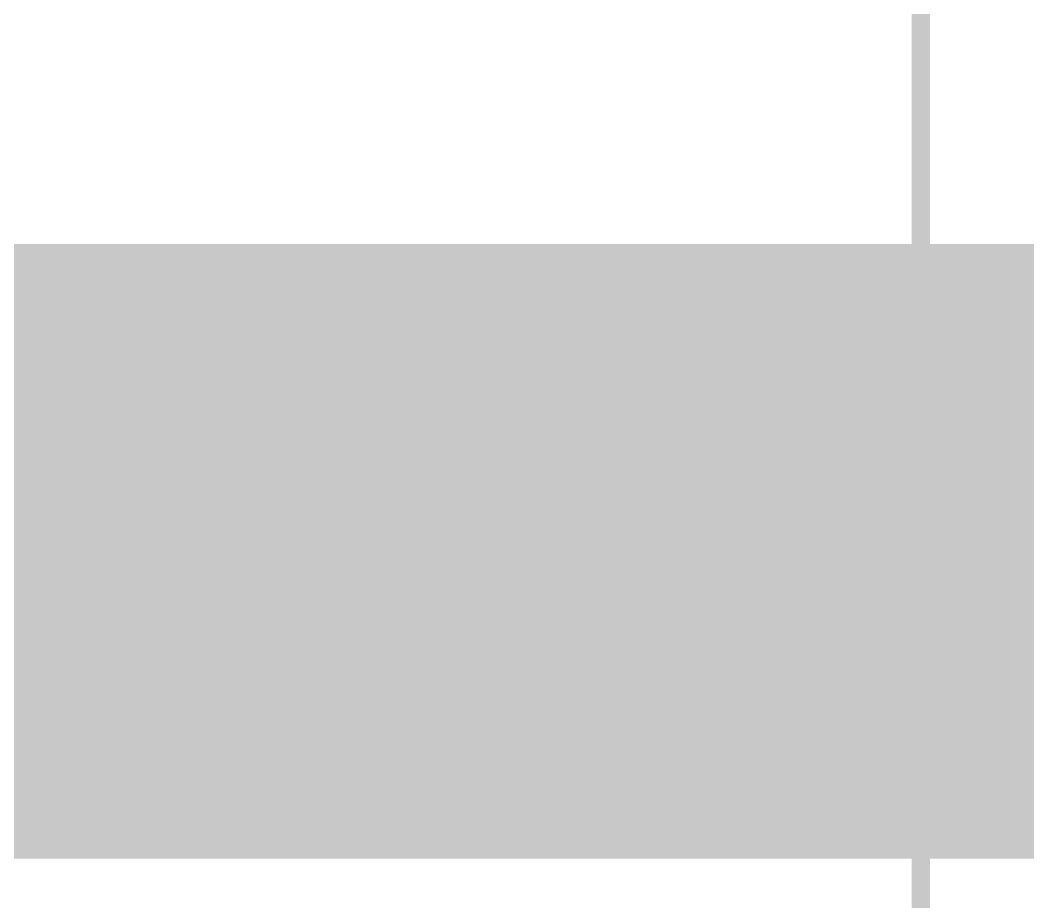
# Model space of a CAD drawing. Extents: x -20 to 155, y -92 to 168.
# Drawn here: x 30.97 to 39.3, y 33.81 to 41.09 of the extents above; entities that cross this region are included whole.
import ezdxf

# ---------------------------------------------------------------- set-up
doc = ezdxf.new("R2010")
doc.units = 0
doc.header["$MEASUREMENT"] = 0
doc.layers.get('0').update_dxf_attribs({"linetype": 'CONTINUOUS'})
for name, color, linetype in [('25-334-1_BOT', 7, 'CONTINUOUS'), ('25-334-1_DRD', 7, 'CONTINUOUS'), ('25-334-1_DRL', 2, 'CONTINUOUS'), ('25-334-1_IN1', 4, 'CONTINUOUS'), ('25-334-1_IN2', 3, 'CONTINUOUS'), ('25-334-1_SST', 11, 'CONTINUOUS'), ('25-334-1_TOP', 13, 'CONTINUOUS'), ('THRUHOLE_TAP', 7, 'CONTINUOUS')]:
    doc.layers.add(name, color=color, linetype=linetype)

# ---------------------------------------------------------------- blocks, each defined once
blk = doc.blocks.new('ROUND_33')
at = {"const_width": 0.7493}
blk.add_lwpolyline([(-0.37465, 0, 1), (0.37465, 0, 1)], format="xyb", close=True, dxfattribs=at)
blk = doc.blocks.new('ROUND_32')
at = {"const_width": 0.35052}
blk.add_lwpolyline([(-0.17526, 0, 1), (0.17526, 0, 1)], format="xyb", close=True, dxfattribs=at)

msp = doc.modelspace()

# ---------------------------------------------------------------- linework, layer by layer
at = {"layer": '25-334-1_BOT', "const_width": 0.254}
for points in [[(59.309, 39.116), (25.527, 39.116), (25.527, 34.29)], [(31.0134, 39.116), (31.0134, 34.29)], [(31.242, 39.116), (31.242, 34.29)], [(31.4706, 39.116), (31.4706, 34.29)], [(31.6992, 39.116), (31.6992, 34.29)], [(31.9278, 39.116), (31.9278, 34.29)], [(32.1564, 39.116), (32.1564, 34.29)], [(32.385, 39.116), (32.385, 34.29)], [(32.6136, 39.116), (32.6136, 34.29)], [(32.8422, 39.116), (32.8422, 34.29)], [(33.0708, 39.116), (33.0708, 34.29)], [(33.2994, 39.116), (33.2994, 34.29)], [(33.528, 39.116), (33.528, 34.29)], [(33.7566, 39.116), (33.7566, 34.29)], [(33.9852, 39.116), (33.9852, 34.29)], [(34.2138, 39.116), (34.2138, 34.29)], [(34.4424, 39.116), (34.4424, 34.29)], [(34.671, 39.116), (34.671, 34.29)], [(34.8996, 39.116), (34.8996, 34.29)], [(35.1282, 39.116), (35.1282, 34.29)], [(35.3568, 39.116), (35.3568, 34.29)], [(35.5854, 39.116), (35.5854, 34.29)], [(35.814, 39.116), (35.814, 34.29)], [(36.0426, 39.116), (36.0426, 34.29)], [(36.2712, 39.116), (36.2712, 34.29)], [(36.4998, 39.116), (36.4998, 34.29)], [(36.7284, 39.116), (36.7284, 34.29)], [(36.957, 39.116), (36.957, 34.29)], [(37.1856, 39.116), (37.1856, 34.29)], [(37.4142, 39.116), (37.4142, 34.29)], [(37.6428, 39.116), (37.6428, 34.29)], [(37.8714, 39.116), (37.8714, 34.29)], [(38.1, 39.116), (38.1, 34.29)], [(38.3286, 39.116), (38.3286, 34.29)], [(38.5572, 39.116), (38.5572, 34.29)], [(38.7858, 39.116), (38.7858, 34.29)], [(39.0144, 39.116), (39.0144, 34.29)], [(39.243, 39.116), (39.243, 34.29)], [(59.309, 39.0906), (25.527, 39.0906)], [(59.309, 38.862), (25.527, 38.862)], [(59.309, 38.6334), (25.527, 38.6334)], [(59.309, 38.4048), (25.527, 38.4048)], [(59.309, 38.1762), (25.527, 38.1762)], [(59.309, 37.9476), (25.527, 37.9476)], [(59.309, 37.719), (25.527, 37.719)], [(59.309, 37.4904), (25.527, 37.4904)], [(59.309, 37.2618), (25.527, 37.2618)], [(59.309, 37.0332), (25.527, 37.0332)], [(59.309, 36.8046), (25.527, 36.8046)], [(59.309, 36.576), (25.527, 36.576)], [(59.309, 36.3474), (25.527, 36.3474)], [(59.309, 36.1188), (25.527, 36.1188)], [(59.309, 35.8902), (25.527, 35.8902)], [(59.309, 35.6616), (25.527, 35.6616)], [(59.309, 35.433), (25.527, 35.433)], [(59.309, 35.2044), (25.527, 35.2044)], [(59.309, 34.9758), (25.527, 34.9758)], [(59.309, 34.7472), (25.527, 34.7472)], [(59.309, 34.5186), (25.527, 34.5186)], [(59.309, 34.29), (25.527, 34.29)]]:
    msp.add_lwpolyline(points, dxfattribs=at)
at = {"layer": '25-334-1_DRD', "const_width": 0.254}
for points in [[(31.496, 38.735), (31.115, 38.354)], [(32.004, 38.735), (31.496, 38.735)], [(32.385, 38.354), (32.004, 38.735)], [(34.036, 38.735), (33.655, 38.354)], [(34.544, 38.735), (34.036, 38.735)], [(34.925, 38.354), (34.544, 38.735)], [(36.576, 38.735), (36.195, 38.354)], [(37.084, 38.735), (36.576, 38.735)], [(37.465, 38.354), (37.084, 38.735)], [(39.116, 38.735), (38.735, 38.354)], [(39.624, 38.735), (39.116, 38.735)], [(31.115, 38.354), (31.115, 37.846)], [(32.385, 37.846), (32.385, 38.354)], [(33.655, 38.354), (33.655, 37.846)], [(34.925, 37.846), (34.925, 38.354)], [(36.195, 38.354), (36.195, 37.846)], [(37.465, 37.846), (37.465, 38.354)], [(38.735, 38.354), (38.735, 37.846)], [(31.115, 37.846), (31.496, 37.465)], [(32.004, 37.465), (32.385, 37.846)], [(33.655, 37.846), (34.036, 37.465)], [(34.544, 37.465), (34.925, 37.846)], [(36.195, 37.846), (36.576, 37.465)], [(37.084, 37.465), (37.465, 37.846)], [(38.735, 37.846), (39.116, 37.465)], [(31.496, 37.465), (32.004, 37.465)], [(34.036, 37.465), (34.544, 37.465)], [(36.576, 37.465), (37.084, 37.465)], [(39.116, 37.465), (39.624, 37.465)], [(31.496, 36.195), (31.115, 35.814)], [(32.004, 36.195), (31.496, 36.195)], [(32.385, 35.814), (32.004, 36.195)], [(34.036, 36.195), (33.655, 35.814)], [(34.544, 36.195), (34.036, 36.195)], [(34.925, 35.814), (34.544, 36.195)], [(36.576, 36.195), (36.195, 35.814)], [(37.084, 36.195), (36.576, 36.195)], [(37.465, 35.814), (37.084, 36.195)], [(39.116, 36.195), (38.735, 35.814)], [(39.624, 36.195), (39.116, 36.195)], [(31.115, 35.814), (31.115, 35.306)], [(32.385, 35.306), (32.385, 35.814)], [(33.655, 35.814), (33.655, 35.306)], [(34.925, 35.306), (34.925, 35.814)], [(36.195, 35.814), (36.195, 35.306)], [(37.465, 35.306), (37.465, 35.814)], [(38.735, 35.814), (38.735, 35.306)], [(31.115, 35.306), (31.496, 34.925)], [(32.004, 34.925), (32.385, 35.306)], [(33.655, 35.306), (34.036, 34.925)], [(34.544, 34.925), (34.925, 35.306)], [(36.195, 35.306), (36.576, 34.925)], [(37.084, 34.925), (37.465, 35.306)], [(38.735, 35.306), (39.116, 34.925)], [(31.496, 34.925), (32.004, 34.925)], [(34.036, 34.925), (34.544, 34.925)], [(36.576, 34.925), (37.084, 34.925)], [(39.116, 34.925), (39.624, 34.925)]]:
    msp.add_lwpolyline(points, dxfattribs=at)
at = {"layer": '25-334-1_IN1', "const_width": 0.254}
for points in [[(59.309, 39.116), (25.527, 39.116), (25.527, 34.29)], [(31.0134, 39.116), (31.0134, 34.29)], [(31.242, 39.116), (31.242, 34.29)], [(31.4706, 39.116), (31.4706, 34.29)], [(31.6992, 39.116), (31.6992, 34.29)], [(31.9278, 39.116), (31.9278, 34.29)], [(32.1564, 39.116), (32.1564, 34.29)], [(32.385, 39.116), (32.385, 34.29)], [(32.6136, 39.116), (32.6136, 34.29)], [(32.8422, 39.116), (32.8422, 34.29)], [(33.0708, 39.116), (33.0708, 34.29)], [(33.2994, 39.116), (33.2994, 34.29)], [(33.528, 39.116), (33.528, 34.29)], [(33.7566, 39.116), (33.7566, 34.29)], [(33.9852, 39.116), (33.9852, 34.29)], [(34.2138, 39.116), (34.2138, 34.29)], [(34.4424, 39.116), (34.4424, 34.29)], [(34.671, 39.116), (34.671, 34.29)], [(34.8996, 39.116), (34.8996, 34.29)], [(35.1282, 39.116), (35.1282, 34.29)], [(35.3568, 39.116), (35.3568, 34.29)], [(35.5854, 39.116), (35.5854, 34.29)], [(35.814, 39.116), (35.814, 34.29)], [(36.0426, 39.116), (36.0426, 34.29)], [(36.2712, 39.116), (36.2712, 34.29)], [(36.4998, 39.116), (36.4998, 34.29)], [(36.7284, 39.116), (36.7284, 34.29)], [(36.957, 39.116), (36.957, 34.29)], [(37.1856, 39.116), (37.1856, 34.29)], [(37.4142, 39.116), (37.4142, 34.29)], [(37.6428, 39.116), (37.6428, 34.29)], [(37.8714, 39.116), (37.8714, 34.29)], [(38.1, 39.116), (38.1, 34.29)], [(38.3286, 39.116), (38.3286, 34.29)], [(38.5572, 39.116), (38.5572, 34.29)], [(38.7858, 39.116), (38.7858, 34.29)], [(39.0144, 39.116), (39.0144, 34.29)], [(39.243, 39.116), (39.243, 34.29)], [(59.309, 39.0906), (25.527, 39.0906)], [(59.309, 38.862), (25.527, 38.862)], [(59.309, 38.6334), (25.527, 38.6334)], [(59.309, 38.4048), (25.527, 38.4048)], [(59.309, 38.1762), (25.527, 38.1762)], [(59.309, 37.9476), (25.527, 37.9476)], [(59.309, 37.719), (25.527, 37.719)], [(59.309, 37.4904), (25.527, 37.4904)], [(59.309, 37.2618), (25.527, 37.2618)], [(59.309, 37.0332), (25.527, 37.0332)], [(59.309, 36.8046), (25.527, 36.8046)], [(59.309, 36.576), (25.527, 36.576)], [(59.309, 36.3474), (25.527, 36.3474)], [(59.309, 36.1188), (25.527, 36.1188)], [(59.309, 35.8902), (25.527, 35.8902)], [(59.309, 35.6616), (25.527, 35.6616)], [(59.309, 35.433), (25.527, 35.433)], [(59.309, 35.2044), (25.527, 35.2044)], [(59.309, 34.9758), (25.527, 34.9758)], [(59.309, 34.7472), (25.527, 34.7472)], [(59.309, 34.5186), (25.527, 34.5186)], [(59.309, 34.29), (25.527, 34.29)]]:
    msp.add_lwpolyline(points, dxfattribs=at)
at = {"layer": '25-334-1_IN2', "const_width": 0.254}
for points in [[(59.309, 39.116), (25.527, 39.116)], [(59.309, 39.116), (59.309, 34.798), (25.527, 34.798)], [(59.309, 39.116), (25.527, 39.116), (25.527, 34.925)], [(31.0134, 39.116), (31.0134, 34.798)], [(31.0134, 39.116), (31.0134, 34.29)], [(31.242, 39.116), (31.242, 34.798)], [(31.242, 39.116), (31.242, 34.29)], [(31.4706, 39.116), (31.4706, 34.798)], [(31.4706, 39.116), (31.4706, 34.29)], [(31.6992, 39.116), (31.6992, 34.798)], [(31.6992, 39.116), (31.6992, 34.29)], [(31.9278, 39.116), (31.9278, 34.798)], [(31.9278, 39.116), (31.9278, 34.29)], [(32.1564, 39.116), (32.1564, 34.798)], [(32.1564, 39.116), (32.1564, 34.29)], [(32.385, 39.116), (32.385, 34.798)], [(32.385, 39.116), (32.385, 34.29)], [(32.6136, 39.116), (32.6136, 34.798)], [(32.6136, 39.116), (32.6136, 34.29)], [(32.8422, 39.116), (32.8422, 34.798)], [(32.8422, 39.116), (32.8422, 34.29)], [(33.0708, 39.116), (33.0708, 34.798)], [(33.0708, 39.116), (33.0708, 34.29)], [(33.2994, 39.116), (33.2994, 34.798)], [(33.2994, 39.116), (33.2994, 34.29)], [(33.528, 39.116), (33.528, 34.798)], [(33.528, 39.116), (33.528, 34.29)], [(33.7566, 39.116), (33.7566, 34.798)], [(33.7566, 39.116), (33.7566, 34.29)], [(33.9852, 39.116), (33.9852, 34.798)], [(33.9852, 39.116), (33.9852, 34.29)], [(34.2138, 39.116), (34.2138, 34.798)], [(34.2138, 39.116), (34.2138, 34.29)], [(34.4424, 39.116), (34.4424, 34.798)], [(34.4424, 39.116), (34.4424, 34.29)], [(34.671, 39.116), (34.671, 34.798)], [(34.671, 39.116), (34.671, 34.29)], [(34.8996, 39.116), (34.8996, 34.798)], [(34.8996, 39.116), (34.8996, 34.29)], [(35.1282, 39.116), (35.1282, 34.798)], [(35.1282, 39.116), (35.1282, 34.29)], [(35.3568, 39.116), (35.3568, 34.798)], [(35.3568, 39.116), (35.3568, 34.29)], [(35.5854, 39.116), (35.5854, 34.798)], [(35.5854, 39.116), (35.5854, 34.29)], [(35.814, 39.116), (35.814, 34.798)], [(35.814, 39.116), (35.814, 34.29)], [(36.0426, 39.116), (36.0426, 34.798)], [(36.0426, 39.116), (36.0426, 34.29)], [(36.2712, 39.116), (36.2712, 34.798)], [(36.2712, 39.116), (36.2712, 34.29)], [(36.4998, 39.116), (36.4998, 34.798)], [(36.4998, 39.116), (36.4998, 34.29)], [(36.7284, 39.116), (36.7284, 34.798)], [(36.7284, 39.116), (36.7284, 34.29)], [(36.957, 39.116), (36.957, 34.798)], [(36.957, 39.116), (36.957, 34.29)], [(37.1856, 39.116), (37.1856, 34.798)], [(37.1856, 39.116), (37.1856, 34.29)], [(37.4142, 39.116), (37.4142, 34.798)], [(37.4142, 39.116), (37.4142, 34.29)], [(37.6428, 39.116), (37.6428, 34.798)], [(37.6428, 39.116), (37.6428, 34.29)], [(37.8714, 39.116), (37.8714, 34.798)], [(37.8714, 39.116), (37.8714, 34.29)], [(38.1, 39.116), (38.1, 34.798)], [(38.1, 39.116), (38.1, 34.29)], [(38.3286, 39.116), (38.3286, 34.798)], [(38.3286, 39.116), (38.3286, 34.29)], [(38.5572, 39.116), (38.5572, 34.798)], [(38.5572, 39.116), (38.5572, 34.29)], [(38.7858, 39.116), (38.7858, 34.798)], [(38.7858, 39.116), (38.7858, 34.29)], [(39.0144, 39.116), (39.0144, 34.798)], [(39.0144, 39.116), (39.0144, 34.29)], [(39.243, 39.116), (39.243, 34.798)], [(39.243, 39.116), (39.243, 34.29)], [(59.309, 39.0906), (25.527, 39.0906)], [(59.309, 38.9128), (25.527, 38.9128)], [(59.309, 38.862), (25.527, 38.862)], [(59.309, 38.6842), (25.527, 38.6842)], [(59.309, 38.6334), (25.527, 38.6334)], [(59.309, 38.4556), (25.527, 38.4556)], [(59.309, 38.4048), (25.527, 38.4048)], [(59.309, 38.227), (25.527, 38.227)], [(59.309, 38.1762), (25.527, 38.1762)], [(59.309, 37.9984), (25.527, 37.9984)], [(59.309, 37.9476), (25.527, 37.9476)], [(59.309, 37.7698), (25.527, 37.7698)], [(59.309, 37.719), (25.527, 37.719)], [(59.309, 37.5412), (25.527, 37.5412)], [(59.309, 37.4904), (25.527, 37.4904)], [(59.309, 37.3126), (25.527, 37.3126)], [(59.309, 37.2618), (25.527, 37.2618)], [(59.309, 37.084), (25.527, 37.084)], [(59.309, 37.0332), (25.527, 37.0332)], [(59.309, 36.8554), (25.527, 36.8554)], [(59.309, 36.8046), (25.527, 36.8046)], [(59.309, 36.6268), (25.527, 36.6268)], [(59.309, 36.576), (25.527, 36.576)], [(59.309, 36.3982), (25.527, 36.3982)], [(59.309, 36.3474), (25.527, 36.3474)], [(59.309, 36.1696), (25.527, 36.1696)], [(59.309, 36.1188), (25.527, 36.1188)], [(59.309, 35.941), (25.527, 35.941)], [(59.309, 35.8902), (25.527, 35.8902)], [(59.309, 35.7124), (25.527, 35.7124)], [(59.309, 35.6616), (25.527, 35.6616)], [(59.309, 35.4838), (25.527, 35.4838)], [(59.309, 35.433), (25.527, 35.433)], [(59.309, 35.2552), (25.527, 35.2552)], [(59.309, 35.2044), (25.527, 35.2044)], [(59.309, 35.0266), (25.527, 35.0266)], [(59.309, 34.9758), (25.527, 34.9758)], [(59.309, 34.7472), (25.527, 34.7472)], [(59.309, 34.5186), (25.527, 34.5186)], [(59.309, 34.29), (25.527, 34.29)]]:
    msp.add_lwpolyline(points, dxfattribs=at)
at = {"layer": '25-334-1_SST', "const_width": 0.1524}
msp.add_lwpolyline([(-1.58496, 4.40944), (38.41496, 4.40944), (38.41496, 79.41056), (-1.58496, 79.41056), (-1.58496, 4.40944)], dxfattribs=at)
at = {"layer": '25-334-1_TOP', "const_width": 0.254}
for points in [[(59.309, 39.116), (25.527, 39.116), (25.527, 34.29)], [(31.0134, 39.116), (31.0134, 34.29)], [(31.242, 39.116), (31.242, 34.29)], [(31.4706, 39.116), (31.4706, 34.29)], [(31.6992, 39.116), (31.6992, 34.29)], [(31.9278, 39.116), (31.9278, 34.29)], [(32.1564, 39.116), (32.1564, 34.29)], [(32.385, 39.116), (32.385, 34.29)], [(32.6136, 39.116), (32.6136, 34.29)], [(32.8422, 39.116), (32.8422, 34.29)], [(33.0708, 39.116), (33.0708, 34.29)], [(33.2994, 39.116), (33.2994, 34.29)], [(33.528, 39.116), (33.528, 34.29)], [(33.7566, 39.116), (33.7566, 34.29)], [(33.9852, 39.116), (33.9852, 34.29)], [(34.2138, 39.116), (34.2138, 34.29)], [(34.4424, 39.116), (34.4424, 34.29)], [(34.671, 39.116), (34.671, 34.29)], [(34.8996, 39.116), (34.8996, 34.29)], [(35.1282, 39.116), (35.1282, 34.29)], [(35.3568, 39.116), (35.3568, 34.29)], [(35.5854, 39.116), (35.5854, 34.29)], [(35.814, 39.116), (35.814, 34.29)], [(36.0426, 39.116), (36.0426, 34.29)], [(36.2712, 39.116), (36.2712, 34.29)], [(36.4998, 39.116), (36.4998, 34.29)], [(36.7284, 39.116), (36.7284, 34.29)], [(36.957, 39.116), (36.957, 34.29)], [(37.1856, 39.116), (37.1856, 34.29)], [(37.4142, 39.116), (37.4142, 34.29)], [(37.6428, 39.116), (37.6428, 34.29)], [(37.8714, 39.116), (37.8714, 34.29)], [(38.1, 39.116), (38.1, 34.29)], [(38.3286, 39.116), (38.3286, 34.29)], [(38.5572, 39.116), (38.5572, 34.29)], [(38.7858, 39.116), (38.7858, 34.29)], [(39.0144, 39.116), (39.0144, 34.29)], [(39.243, 39.116), (39.243, 34.29)], [(59.309, 39.0906), (25.527, 39.0906)], [(59.309, 38.862), (25.527, 38.862)], [(59.309, 38.6334), (25.527, 38.6334)], [(59.309, 38.4048), (25.527, 38.4048)], [(59.309, 38.1762), (25.527, 38.1762)], [(59.309, 37.9476), (25.527, 37.9476)], [(59.309, 37.719), (25.527, 37.719)], [(59.309, 37.4904), (25.527, 37.4904)], [(59.309, 37.2618), (25.527, 37.2618)], [(59.309, 37.0332), (25.527, 37.0332)], [(59.309, 36.8046), (25.527, 36.8046)], [(59.309, 36.576), (25.527, 36.576)], [(59.309, 36.3474), (25.527, 36.3474)], [(59.309, 36.1188), (25.527, 36.1188)], [(59.309, 35.8902), (25.527, 35.8902)], [(59.309, 35.6616), (25.527, 35.6616)], [(59.309, 35.433), (25.527, 35.433)], [(59.309, 35.2044), (25.527, 35.2044)], [(59.309, 34.9758), (25.527, 34.9758)], [(59.309, 34.7472), (25.527, 34.7472)], [(59.309, 34.5186), (25.527, 34.5186)], [(59.309, 34.29), (25.527, 34.29)]]:
    msp.add_lwpolyline(points, dxfattribs=at)

# ---------------------------------------------------------------- block references
at = {"layer": '25-334-1_BOT'}
for p in [(31.75, 38.1), (34.29, 38.1), (36.83, 38.1), (39.37, 38.1), (31.75, 35.56), (34.29, 35.56), (36.83, 35.56), (39.37, 35.56)]:
    msp.add_blockref('ROUND_33', p, dxfattribs=at)
at = {"layer": '25-334-1_DRL'}
for p in [(31.75, 38.1), (34.29, 38.1), (36.83, 38.1), (39.37, 38.1), (31.75, 35.56), (34.29, 35.56), (36.83, 35.56), (39.37, 35.56)]:
    msp.add_blockref('ROUND_32', p, dxfattribs=at)
at = {"layer": '25-334-1_IN1'}
for p in [(31.75, 38.1), (34.29, 38.1), (36.83, 38.1), (39.37, 38.1), (31.75, 35.56), (34.29, 35.56), (36.83, 35.56), (39.37, 35.56)]:
    msp.add_blockref('ROUND_33', p, dxfattribs=at)
at = {"layer": '25-334-1_IN2'}
for p in [(31.75, 38.1), (34.29, 38.1), (36.83, 38.1), (39.37, 38.1), (31.75, 35.56), (34.29, 35.56), (36.83, 35.56), (39.37, 35.56)]:
    msp.add_blockref('ROUND_33', p, dxfattribs=at)
at = {"layer": '25-334-1_TOP'}
for p in [(31.75, 38.1), (34.29, 38.1), (36.83, 38.1), (39.37, 38.1), (31.75, 35.56), (34.29, 35.56), (36.83, 35.56), (39.37, 35.56)]:
    msp.add_blockref('ROUND_33', p, dxfattribs=at)
at = {"layer": 'THRUHOLE_TAP'}
for p in [(31.75, 38.1), (34.29, 38.1), (36.83, 38.1), (39.37, 38.1), (31.75, 35.56), (34.29, 35.56), (36.83, 35.56), (39.37, 35.56)]:
    msp.add_blockref('ROUND_32', p, dxfattribs=at)

doc.saveas('drawing.dxf')
